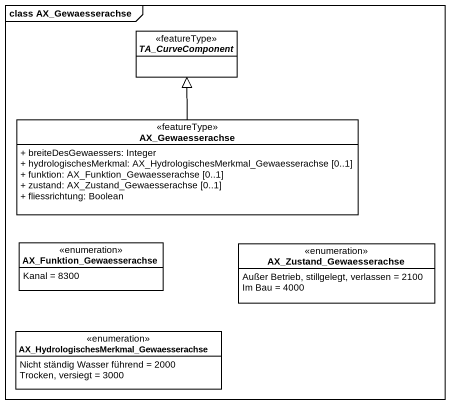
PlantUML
@startuml
mainframe class AX_Gewaesserachse
hide circle
hide empty members
skinparam classAttributeIconSize 0
abstract class TA_CurveComponent <<featureType>>
class AX_Gewaesserachse <<featureType>> {
  + breiteDesGewaessers: Integer
  + hydrologischesMerkmal: AX_HydrologischesMerkmal_Gewaesserachse [0..1]
  + funktion: AX_Funktion_Gewaesserachse [0..1]
  + zustand: AX_Zustand_Gewaesserachse [0..1]
  + fliessrichtung: Boolean
}
enum AX_Funktion_Gewaesserachse {
  Kanal = 8300
}
enum AX_Zustand_Gewaesserachse {
  Außer Betrieb, stillgelegt, verlassen = 2100
  Im Bau = 4000
}
enum "AX_HydrologischesMerkmal_Gewaesserachse" as AX_HydrologischesMerkmal {
  Nicht ständig Wasser führend = 2000
  Trocken, versiegt = 3000
}
AX_Gewaesserachse -up-|> TA_CurveComponent
@enduml
